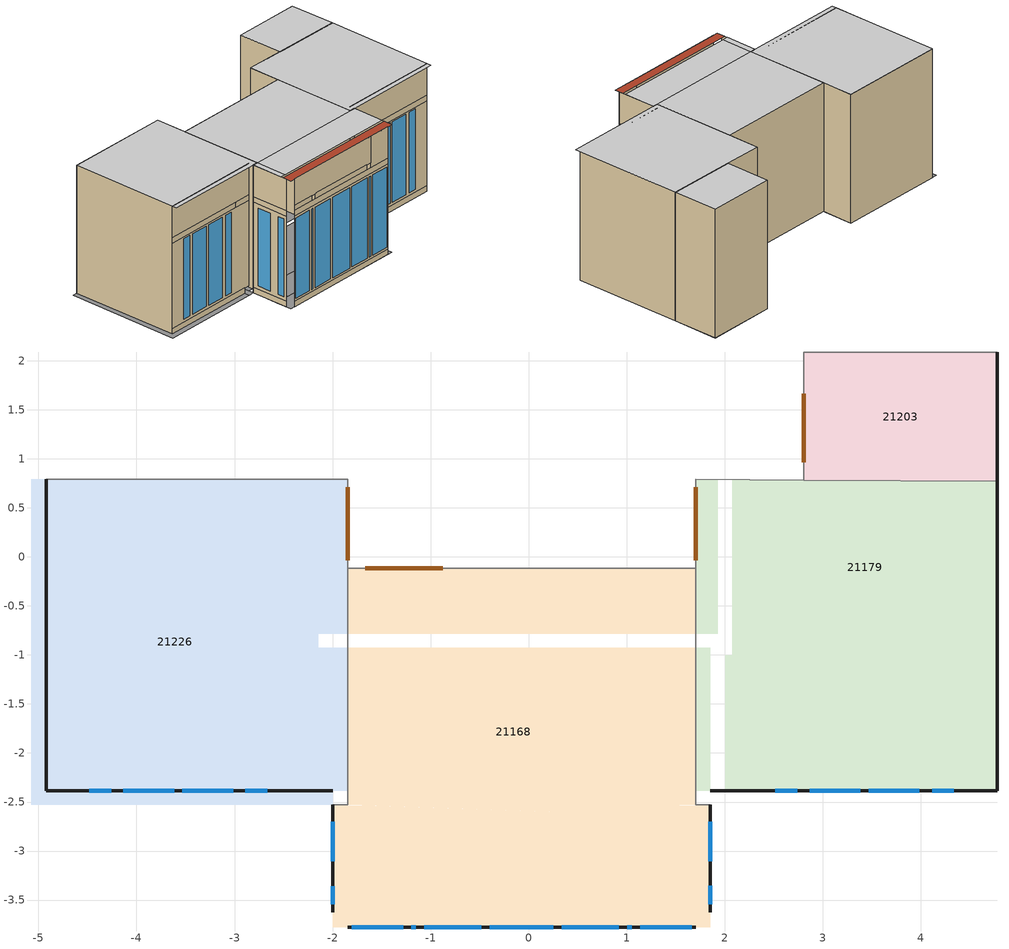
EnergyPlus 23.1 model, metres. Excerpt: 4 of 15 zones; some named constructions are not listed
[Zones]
21168
 floor outside (21): 1.85,-3.3 1.54,-3.3 1.54,-2.54 1.85,-2.54 z3.68; 1.85,-3.77 -2,-3.77 -2,-3.3 1.85,-3.3 z3.68; -1.57,-3.3 -2,-3.3 -2,-2.54 -1.57,-2.54 z3.68; 1.54,-3.3 -1.57,-3.3 -1.57,-2.54 1.54,-2.65 z3.68; 1.7,-2.53 1.54,-2.53 1.54,-0.93 1.7,-0.93 z3.68; 1.54,-2.65 -1.85,-2.53 -1.85,-0.93 1.54,-0.93 z3.68
 floor to 21101 (10): 1.7,-0.79 -1.85,-0.79 -1.85,-0.11 1.7,-0.11 z3.68
 wall outside (5): -2,-2.53 -2,-3.62 / -1.85,-3.77 1.7,-3.77 / 1.85,-3.62 1.85,-2.53 z6.3:6.45; -2,-2.53 -2,-3.62 / -1.85,-3.77 1.7,-3.77 / 1.85,-3.62 1.85,-2.53 z3.68:3.84; -2,-2.53 -2,-3.62 / -1.85,-3.77 1.7,-3.77 / 1.85,-3.62 1.85,-2.53 z3.84:6.3; -2,-2.53 -2,-3.62 / 1.05,-3.77 1.7,-3.77 / 1.85,-3.62 1.85,-2.53 z6.45:7.36; -1.05,-3.77 0.91,-3.77 / -1.85,-3.77 -1.2,-3.77 z6.45:6.6; -1.85,-3.77 1.05,-3.77 z6.6:7.36
 wall to 21179 (5): 1.85,-2.53 1.7,-2.53 1.7,-0.11 z3.68:7.36
 wall to 21189 (5): 1.7,-0.11 -1.85,-0.11 z3.68:7.36
 wall to 21226 (23): -1.85,-0.11 -1.85,-2.53 z3.68:7.36
 wall to 21226 (5): -1.85,-2.53 -2,-2.53 z3.68:7.36
 window (Single Glass Emerald - 1001): -2,-2.7 -2,-3.1 z3.94:6.19; -2,-3.36 -2,-3.54 z3.95:6.18; -0.4,-3.77 0.25,-3.77 / -1.07,-3.77 -0.48,-3.77 / 0.34,-3.77 0.92,-3.77 / -1.81,-3.77 -1.28,-3.77 / -1.2,-3.77 -1.15,-3.77 / 1.01,-3.77 1.05,-3.77 / 1.14,-3.77 1.66,-3.77 z3.9:6.22; 1.85,-3.1 1.85,-2.7 / 1.85,-3.54 1.85,-3.36 z3.94:6.17
 door inside (7): -0.87,-0.11 -1.67,-0.11 z3.69:6.08
 ceiling to 21149 (20): -2,-3.44 -1.85,-3.44 -1.85,-2.53 -2,-2.53 z7.36; -1.85,-2.53 1.7,-2.53 1.7,-0.11 -1.85,-0.11 z7.36; -1.85,-3.44 1.85,-3.44 1.85,-2.53 -1.85,-2.53 z7.36
 roof outside (11): -2,-3.77 1.85,-3.77 1.85,-3.53 -2,-3.53 z7.36
21179
 floor outside (21): 1.85,-2.38 1.7,-2.38 1.7,-0.93 1.85,-0.93 z3.68
 floor to 21101 (10): 1.93,-0.79 1.7,-0.79 1.7,0.79 1.93,0.79 z3.68
 floor to 21121 (16): 4.78,-1 2.08,-1 2.08,0.79 4.78,0.77 z3.68; 4.78,-2.38 2,-2.38 2,-1 4.78,-1 z3.68
 wall outside (5): 4.78,-2.38 4.78,0.77 z3.68:7.36; 1.85,-2.38 2.35,-2.38 4.78,-2.38 z6.3:6.45; 2,-2.38 4.78,-2.38 z3.68:3.84; 1.85,-2.38 4.78,-2.38 z3.84:6.3; 1.85,-2.38 4.78,-2.38 z6.45:7.36
 wall to 21203 (5): 4.78,0.77 2.8,0.78 z3.68:7.36
 wall to 21189 (5): 2.8,0.78 1.7,0.79 1.7,-0.11 z3.68:7.36
 window (Single Glass Emerald - 1001): 2.52,-2.38 2.74,-2.38 / 2.87,-2.38 3.38,-2.38 / 3.47,-2.38 3.98,-2.38 / 4.11,-2.38 4.34,-2.38 z3.93:6.24
 door inside (7): 1.7,0.71 1.7,-0.04 z3.69:6.08
 ceiling to 21149 (20): 1.7,-2.53 4.78,-2.53 4.78,0.77 1.7,0.79 z7.36
21226
 floor outside (21): -1.85,-2.38 -2,-2.38 -2,-0.93 -1.85,-0.93 z3.68
 floor to 21101 (10): -1.85,-0.79 -2.15,-0.79 -2.15,0.79 -1.85,0.79 z3.68
 floor to 21137 (10): -2,-2.53 -2.15,-2.53 -2.15,-0.93 -2,-0.93 z3.68; -2.15,-2.53 -5.07,-2.53 -5.07,0.79 -2.15,0.79 z3.68
 wall outside (5): -4.92,0.79 -4.92,-2.38 z3.68:7.36; -4.92,-2.38 -2.5,-2.38 -2,-2.38 z6.3:6.45; -4.92,-2.38 -2.15,-2.38 z3.68:3.84; -4.92,-2.38 -2,-2.38 z6.45:7.36; -4.92,-2.38 -2,-2.38 z3.84:6.3
 wall to 21189 (5): -1.85,-0.11 -1.85,0.79 -4.92,0.79 z3.68:7.36
 window (Single Glass Emerald - 1001): -2.89,-2.38 -2.67,-2.38 / -3.53,-2.38 -3.02,-2.38 / -4.13,-2.38 -3.62,-2.38 / -4.48,-2.38 -4.26,-2.38 z3.92:6.24
 door inside (8): -1.85,-0.04 -1.85,0.71 z3.69:6.08
 ceiling to 21149 (20): -4.92,-2.53 -1.85,-2.53 -1.85,0.79 -4.92,0.79 z7.36
21203
 floor to 21121 (16): 4.78,0.77 2.8,0.78 2.8,2.09 4.78,2.09 z3.68
 wall outside (5): 4.78,0.77 4.78,2.09 z3.68:7.36
 wall to 21189 (6): 2.8,2.09 2.8,0.78 z3.68:7.36
 wall to 21219 (5): 4.78,2.09 2.8,2.09 z3.68:7.36
 door inside (8): 2.8,1.66 2.8,0.97 z3.69:6.08
 ceiling to 21149 (20): 2.8,0.78 4.78,0.77 4.78,2.09 2.8,2.09 z7.36
[Schedule:Compact]
1097: Through: 31 Dec, For: Weekdays SummerDesignDay, Until: 07:00, 0, Until: 08:00, 0.25, Until: 09:00, 0.5, Until: 12:00, 1, Until: 14:00, 0.75, Until: 17:00, 1, Until: 18:00, 0.5, Until: 19:00, 0.25, Until: 24:00, 0, For: Weekends, Until: 24:00, 0, For: Holidays, Until: 24:00, 0, For: WinterDesignDay AllOtherDays, Until: 24:00, 0
20001: Through: 12/31, For: Weekdays Weekends SummerDesignDays, Until: 24:00, 25, For: WinterDesignDays, Until: 24:00, 0, For: AllOtherDays, Until: 24:00, 25
20004: Through: 12/31, For: Weekdays Weekends SummerDesignDays, Until: 24:00, 22, For: WinterDesignDays, Until: 24:00, 0, For: AllOtherDays, Until: 24:00, 22
[AirflowNetwork:MultiZone:Zone] Ventilation Control Mode=Temperature; Venting Availability Schedule=1097
Name | Ventilation Control Zone Temperature Setpoint Schedule
21168; 21179; 21226 | 20001
21203 | 20004
[AirflowNetwork:MultiZone:Surface] Window/Door Opening Factor, or Crack Factor=1
21168_ExtFloor_0_1_0: Leakage Component=21168_ExtFloor_0_1_0
21168_ExtFloor_0_2_0: Leakage Component=21168_ExtFloor_0_2_0
21168_ExtFloor_0_3_0: Leakage Component=21168_ExtFloor_0_3_0
21168_ExtFloor_0_4_0: Leakage Component=21168_ExtFloor_0_4_0
21168_ExtFloor_0_4_1: Leakage Component=21168_ExtFloor_0_4_1
21168_ExtFloor_0_4_2: Leakage Component=21168_ExtFloor_0_4_2
21168_Roof_1_1_0: Leakage Component=21168_Roof_1_1_0
21168_Partition_2_0_0: Leakage Component=21168_Partition_2_0_0
21168_Partition_3_0_0: Leakage Component=21168_Partition_3_0_0
21168_Partition_3_0_0_0_0_0_Door: Leakage Component=21168_Partition_3_0_0_0_0_0_Door; Ventilation Control Mode=Constant; Venting Availability Schedule=1097
21168_Partition_4_0_0: Leakage Component=21168_Partition_4_0_0
21168_Partition_5_0_0: Leakage Component=21168_Partition_5_0_0
21168_Wall_6_0_0: Leakage Component=21168_Wall_6_0_0
21168_Wall_6_1_0: Leakage Component=21168_Wall_6_1_0
21168_Wall_6_2_0: Leakage Component=21168_Wall_6_2_0
21168_Wall_6_2_0_0_0_1_Win: Leakage Component=21168_Wall_6_2_0_0_0_1_Win; Ventilation Control Mode=Temperature; Venting Availability Schedule=1097; Ventilation Control Zone Temperature Setpoint Schedule=20001; Minimum Venting Open Factor=0.05; Indoor and Outdoor Temperature Difference Lower Limit For Maximum Venting Open Factor {deltaC}=0; Indoor and Outdoor Temperature Difference Upper Limit for Minimum Venting Open Factor {deltaC}=15
21168_Wall_6_2_0_1_0_0_Win: Leakage Component=21168_Wall_6_2_0_1_0_0_Win; Ventilation Control Mode=Temperature; Venting Availability Schedule=1097; Ventilation Control Zone Temperature Setpoint Schedule=20001; Minimum Venting Open Factor=0.05; Indoor and Outdoor Temperature Difference Lower Limit For Maximum Venting Open Factor {deltaC}=0; Indoor and Outdoor Temperature Difference Upper Limit for Minimum Venting Open Factor {deltaC}=15
21168_Wall_6_2_1: Leakage Component=21168_Wall_6_2_1
21168_Wall_7_0_0: Leakage Component=21168_Wall_7_0_0
21168_Wall_7_1_0: Leakage Component=21168_Wall_7_1_0
21168_Wall_7_4_0: Leakage Component=21168_Wall_7_4_0
21168_Wall_7_4_0_0_0_6_Win: Leakage Component=21168_Wall_7_4_0_0_0_6_Win; Ventilation Control Mode=Temperature; Venting Availability Schedule=1097; Ventilation Control Zone Temperature Setpoint Schedule=20001; Minimum Venting Open Factor=0.05; Indoor and Outdoor Temperature Difference Lower Limit For Maximum Venting Open Factor {deltaC}=0; Indoor and Outdoor Temperature Difference Upper Limit for Minimum Venting Open Factor {deltaC}=15
21168_Wall_7_4_0_1_0_5_Win: Leakage Component=21168_Wall_7_4_0_1_0_5_Win; Ventilation Control Mode=Temperature; Venting Availability Schedule=1097; Ventilation Control Zone Temperature Setpoint Schedule=20001; Minimum Venting Open Factor=0.05; Indoor and Outdoor Temperature Difference Lower Limit For Maximum Venting Open Factor {deltaC}=0; Indoor and Outdoor Temperature Difference Upper Limit for Minimum Venting Open Factor {deltaC}=15
21168_Wall_7_4_0_2_0_4_Win: Leakage Component=21168_Wall_7_4_0_2_0_4_Win; Ventilation Control Mode=Temperature; Venting Availability Schedule=1097; Ventilation Control Zone Temperature Setpoint Schedule=20001; Minimum Venting Open Factor=0.05; Indoor and Outdoor Temperature Difference Lower Limit For Maximum Venting Open Factor {deltaC}=0; Indoor and Outdoor Temperature Difference Upper Limit for Minimum Venting Open Factor {deltaC}=15
21168_Wall_7_4_0_3_0_3_Win: Leakage Component=21168_Wall_7_4_0_3_0_3_Win; Ventilation Control Mode=Temperature; Venting Availability Schedule=1097; Ventilation Control Zone Temperature Setpoint Schedule=20001; Minimum Venting Open Factor=0.05; Indoor and Outdoor Temperature Difference Lower Limit For Maximum Venting Open Factor {deltaC}=0; Indoor and Outdoor Temperature Difference Upper Limit for Minimum Venting Open Factor {deltaC}=15
21168_Wall_7_4_0_4_0_2_Win: Leakage Component=21168_Wall_7_4_0_4_0_2_Win; Ventilation Control Mode=Temperature; Venting Availability Schedule=1097; Ventilation Control Zone Temperature Setpoint Schedule=20001; Minimum Venting Open Factor=0.05; Indoor and Outdoor Temperature Difference Lower Limit For Maximum Venting Open Factor {deltaC}=0; Indoor and Outdoor Temperature Difference Upper Limit for Minimum Venting Open Factor {deltaC}=15
21168_Wall_7_4_0_5_0_1_Win: Leakage Component=21168_Wall_7_4_0_5_0_1_Win; Ventilation Control Mode=Temperature; Venting Availability Schedule=1097; Ventilation Control Zone Temperature Setpoint Schedule=20001; Minimum Venting Open Factor=0.05; Indoor and Outdoor Temperature Difference Lower Limit For Maximum Venting Open Factor {deltaC}=0; Indoor and Outdoor Temperature Difference Upper Limit for Minimum Venting Open Factor {deltaC}=15
21168_Wall_7_4_0_6_0_0_Win: Leakage Component=21168_Wall_7_4_0_6_0_0_Win; Ventilation Control Mode=Temperature; Venting Availability Schedule=1097; Ventilation Control Zone Temperature Setpoint Schedule=20001; Minimum Venting Open Factor=0.05; Indoor and Outdoor Temperature Difference Lower Limit For Maximum Venting Open Factor {deltaC}=0; Indoor and Outdoor Temperature Difference Upper Limit for Minimum Venting Open Factor {deltaC}=15
21168_Wall_7_4_1: Leakage Component=21168_Wall_7_4_1
21168_Wall_7_4_3: Leakage Component=21168_Wall_7_4_3
21168_Wall_7_4_4: Leakage Component=21168_Wall_7_4_4
21168_Wall_8_0_0: Leakage Component=21168_Wall_8_0_0
21168_Wall_8_1_0: Leakage Component=21168_Wall_8_1_0
21168_Wall_8_2_0: Leakage Component=21168_Wall_8_2_0
21168_Wall_8_2_0_0_0_1_Win: Leakage Component=21168_Wall_8_2_0_0_0_1_Win; Ventilation Control Mode=Temperature; Venting Availability Schedule=1097; Ventilation Control Zone Temperature Setpoint Schedule=20001; Minimum Venting Open Factor=0.05; Indoor and Outdoor Temperature Difference Lower Limit For Maximum Venting Open Factor {deltaC}=0; Indoor and Outdoor Temperature Difference Upper Limit for Minimum Venting Open Factor {deltaC}=15
21168_Wall_8_2_0_1_0_0_Win: Leakage Component=21168_Wall_8_2_0_1_0_0_Win; Ventilation Control Mode=Temperature; Venting Availability Schedule=1097; Ventilation Control Zone Temperature Setpoint Schedule=20001; Minimum Venting Open Factor=0.05; Indoor and Outdoor Temperature Difference Lower Limit For Maximum Venting Open Factor {deltaC}=0; Indoor and Outdoor Temperature Difference Upper Limit for Minimum Venting Open Factor {deltaC}=15
21168_Wall_8_2_1: Leakage Component=21168_Wall_8_2_1
21168_Partition_9_0_0: Leakage Component=21168_Partition_9_0_0
21179_ExtFloor_0_2_0: Leakage Component=21179_ExtFloor_0_2_0
21179_Wall_2_0_0: Leakage Component=21179_Wall_2_0_0
21179_Partition_3_0_0: Leakage Component=21179_Partition_3_0_0
21179_Partition_4_0_0: Leakage Component=21179_Partition_4_0_0
21179_Partition_5_0_0: Leakage Component=21179_Partition_5_0_0
21179_Partition_5_0_0_0_0_0_Door: Leakage Component=21179_Partition_5_0_0_0_0_0_Door; Ventilation Control Mode=Constant; Venting Availability Schedule=1097
21179_Wall_8_1_0: Leakage Component=21179_Wall_8_1_0
21179_Wall_8_3_0: Leakage Component=21179_Wall_8_3_0
21179_Wall_8_4_0: Leakage Component=21179_Wall_8_4_0
21179_Wall_8_4_0_0_0_3_Win: Leakage Component=21179_Wall_8_4_0_0_0_3_Win; Ventilation Control Mode=Temperature; Venting Availability Schedule=1097; Ventilation Control Zone Temperature Setpoint Schedule=20001; Minimum Venting Open Factor=0.05; Indoor and Outdoor Temperature Difference Lower Limit For Maximum Venting Open Factor {deltaC}=0; Indoor and Outdoor Temperature Difference Upper Limit for Minimum Venting Open Factor {deltaC}=15
21179_Wall_8_4_0_1_0_2_Win: Leakage Component=21179_Wall_8_4_0_1_0_2_Win; Ventilation Control Mode=Temperature; Venting Availability Schedule=1097; Ventilation Control Zone Temperature Setpoint Schedule=20001; Minimum Venting Open Factor=0.05; Indoor and Outdoor Temperature Difference Lower Limit For Maximum Venting Open Factor {deltaC}=0; Indoor and Outdoor Temperature Difference Upper Limit for Minimum Venting Open Factor {deltaC}=15
21179_Wall_8_4_0_2_0_1_Win: Leakage Component=21179_Wall_8_4_0_2_0_1_Win; Ventilation Control Mode=Temperature; Venting Availability Schedule=1097; Ventilation Control Zone Temperature Setpoint Schedule=20001; Minimum Venting Open Factor=0.05; Indoor and Outdoor Temperature Difference Lower Limit For Maximum Venting Open Factor {deltaC}=0; Indoor and Outdoor Temperature Difference Upper Limit for Minimum Venting Open Factor {deltaC}=15
21179_Wall_8_4_0_3_0_0_Win: Leakage Component=21179_Wall_8_4_0_3_0_0_Win; Ventilation Control Mode=Temperature; Venting Availability Schedule=1097; Ventilation Control Zone Temperature Setpoint Schedule=20001; Minimum Venting Open Factor=0.05; Indoor and Outdoor Temperature Difference Lower Limit For Maximum Venting Open Factor {deltaC}=0; Indoor and Outdoor Temperature Difference Upper Limit for Minimum Venting Open Factor {deltaC}=15
21179_Wall_8_4_1: Leakage Component=21179_Wall_8_4_1
21203_Partition_4_0_0_0_0_0_Door_10068: Leakage Component=21189_Partition_4_0_0_0_0_0_Door; Ventilation Control Mode=Constant; Venting Availability Schedule=1097
21226_Partition_3_0_0_0_0_0_Door_10075: Leakage Component=21189_Partition_11_0_0_0_0_0_Door; Ventilation Control Mode=Constant; Venting Availability Schedule=1097
21203_Wall_2_0_0: Leakage Component=21203_Wall_2_0_0
21203_Partition_3_0_0: Leakage Component=21203_Partition_3_0_0
21226_ExtFloor_0_2_0: Leakage Component=21226_ExtFloor_0_2_0
21226_Wall_5_0_0: Leakage Component=21226_Wall_5_0_0
21226_Wall_6_1_0: Leakage Component=21226_Wall_6_1_0
21226_Wall_6_3_0: Leakage Component=21226_Wall_6_3_0
21226_Wall_6_4_0: Leakage Component=21226_Wall_6_4_0
21226_Wall_6_4_1: Leakage Component=21226_Wall_6_4_1
21226_Wall_6_4_1_0_1_3_Win: Leakage Component=21226_Wall_6_4_1_0_1_3_Win; Ventilation Control Mode=Temperature; Venting Availability Schedule=1097; Ventilation Control Zone Temperature Setpoint Schedule=20001; Minimum Venting Open Factor=0.05; Indoor and Outdoor Temperature Difference Lower Limit For Maximum Venting Open Factor {deltaC}=0; Indoor and Outdoor Temperature Difference Upper Limit for Minimum Venting Open Factor {deltaC}=15
21226_Wall_6_4_1_1_1_2_Win: Leakage Component=21226_Wall_6_4_1_1_1_2_Win; Ventilation Control Mode=Temperature; Venting Availability Schedule=1097; Ventilation Control Zone Temperature Setpoint Schedule=20001; Minimum Venting Open Factor=0.05; Indoor and Outdoor Temperature Difference Lower Limit For Maximum Venting Open Factor {deltaC}=0; Indoor and Outdoor Temperature Difference Upper Limit for Minimum Venting Open Factor {deltaC}=15
21226_Wall_6_4_1_2_1_1_Win: Leakage Component=21226_Wall_6_4_1_2_1_1_Win; Ventilation Control Mode=Temperature; Venting Availability Schedule=1097; Ventilation Control Zone Temperature Setpoint Schedule=20001; Minimum Venting Open Factor=0.05; Indoor and Outdoor Temperature Difference Lower Limit For Maximum Venting Open Factor {deltaC}=0; Indoor and Outdoor Temperature Difference Upper Limit for Minimum Venting Open Factor {deltaC}=15
21226_Wall_6_4_1_3_1_0_Win: Leakage Component=21226_Wall_6_4_1_3_1_0_Win; Ventilation Control Mode=Temperature; Venting Availability Schedule=1097; Ventilation Control Zone Temperature Setpoint Schedule=20001; Minimum Venting Open Factor=0.05; Indoor and Outdoor Temperature Difference Lower Limit For Maximum Venting Open Factor {deltaC}=0; Indoor and Outdoor Temperature Difference Upper Limit for Minimum Venting Open Factor {deltaC}=15
[AirflowNetwork:MultiZone:Surface:Crack] Reference Crack Conditions=Reference Crack Conditions
Name | Air Mass Flow Coefficient at Reference Conditions {kg/s} | Air Mass Flow Exponent
21168_ExtFloor_0_1_0 | 0.0001701 | 1
21168_ExtFloor_0_2_0 | 0.0012686 | 1
21168_ExtFloor_0_3_0 | 0.0002302 | 1
21168_ExtFloor_0_4_0 | 0.0015474 | 1
21168_ExtFloor_0_4_1 | 0.0001876 | 1
21168_ExtFloor_0_4_2 | 0.0039285 | 1
21168_Roof_1_1_0 | 9.48e-05 | 0.7
21168_Partition_2_0_0; 21168_Partition_4_0_0 | 0.0266108 | 0.75
21168_Partition_3_0_0 | 0.0334335 | 0.75
21168_Partition_5_0_0; 21168_Partition_9_0_0 | 0.0016538 | 0.75
21168_Wall_6_0_0; 21168_Wall_8_0_0 | 1.71e-05 | 0.7
21168_Wall_6_1_0; 21168_Wall_8_1_0 | 0.000017 | 0.7
21168_Wall_6_2_0 | 0.0001384 | 0.7
21168_Wall_6_2_1; 21168_Wall_8_2_1 | 9.94e-05 | 0.7
21168_Wall_7_0_0 | 5.52e-05 | 0.7
21168_Wall_7_1_0 | 5.49e-05 | 0.7
21168_Wall_7_4_0 | 0.0001874 | 0.7
21168_Wall_7_4_1 | 2.94e-05 | 0.7
21168_Wall_7_4_3 | 0.0002193 | 0.7
21168_Wall_7_4_4 | 5.88e-05 | 0.7
21168_Wall_8_2_0 | 0.0001381 | 0.7
21179_ExtFloor_0_2_0; 21226_ExtFloor_0_2_0 | 0.000153 | 1
21179_Wall_2_0_0 | 0.0011589 | 0.7
21179_Partition_3_0_0 | 0.021769 | 0.75
21179_Partition_4_0_0 | 0.0121336 | 0.75
21179_Partition_5_0_0 | 0.0046115 | 0.75
21179_Wall_8_1_0; 21226_Wall_6_1_0 | 3.77e-05 | 0.7
21179_Wall_8_3_0; 21226_Wall_6_3_0 | 4.29e-05 | 0.7
21179_Wall_8_4_0 | 0.0003772 | 0.7
21179_Wall_8_4_1; 21226_Wall_6_4_0 | 0.000265 | 0.7
21203_Wall_2_0_0 | 0.0004851 | 0.7
21203_Partition_3_0_0 | 0.0217685 | 0.75
21226_Wall_5_0_0 | 0.0011668 | 0.7
21226_Wall_6_4_1 | 0.0003764 | 0.7
[AirflowNetwork:MultiZone:Component:DetailedOpening] Type of Rectangular Large Vertical Opening (LVO)=NonPivoted; Extra Crack Length or Height of Pivoting Axis {m}=0; Number of Sets of Opening Factor Data=2; Opening Factor 1=0; Discharge Coefficient for Opening Factor 1=0.65; Width Factor for Opening Factor 1=0; Opening Factor 2=1; Discharge Coefficient for Opening Factor 2=0.65
Name | Air Mass Flow Coefficient When Opening is Closed {kg/s-m} | Air Mass Flow Exponent When Opening is Closed | Height Factor for Opening Factor 1 | Start Height Factor for Opening Factor 1 | Width Factor for Opening Factor 2 | Height Factor for Opening Factor 2 | Start Height Factor for Opening Factor 2
21168_Partition_3_0_0_0_0_0_Door; 21179_Partition_5_0_0_0_0_0_Door | 0.02 | 0.6 | 1 | 0 | 0.025 | 1 | 0
21168_Wall_6_2_0_0_0_1_Win; 21168_Wall_6_2_0_1_0_0_Win; 21168_Wall_7_4_0_0_0_6_Win; 21168_Wall_7_4_0_1_0_5_Win; 21168_Wall_7_4_0_2_0_4_Win; 21168_Wall_7_4_0_3_0_3_Win; 21168_Wall_7_4_0_4_0_2_Win; 21168_Wall_7_4_0_5_0_1_Win; 21168_Wall_7_4_0_6_0_0_Win; 21168_Wall_8_2_0_0_0_1_Win; 21168_Wall_8_2_0_1_0_0_Win; 21179_Wall_8_4_0_0_0_3_Win; 21179_Wall_8_4_0_1_0_2_Win; 21179_Wall_8_4_0_2_0_1_Win; 21179_Wall_8_4_0_3_0_0_Win; 21226_Wall_6_4_1_0_1_3_Win; 21226_Wall_6_4_1_1_1_2_Win; 21226_Wall_6_4_1_2_1_1_Win; 21226_Wall_6_4_1_3_1_0_Win | 0.00014 | 0.65 | 0.2 | 0.8 | 1 | 0.2 | 0.8
[AirflowNetwork:MultiZone:ExternalNode]
Name | External Node Height {m} | Wind Pressure Coefficient Curve
21168_ExtFloor_0_1_0 | 4.91 | 21168_ExtFloor_0_1_0
21168_ExtFloor_0_2_0 | 4.91 | 21168_ExtFloor_0_2_0
21168_ExtFloor_0_3_0 | 4.91 | 21168_ExtFloor_0_3_0
21168_ExtFloor_0_4_0 | 4.91 | 21168_ExtFloor_0_4_0
21168_ExtFloor_0_4_1 | 4.91 | 21168_ExtFloor_0_4_1
21168_ExtFloor_0_4_2 | 4.91 | 21168_ExtFloor_0_4_2
21168_Roof_1_1_0 | 9.81 | 21168_Roof_1_1_0
21168_Wall_6_0_0 | 8.5 | 21168_Wall_6_0_0
21168_Wall_6_1_0 | 5.02 | 21168_Wall_6_1_0
21168_Wall_6_2_0 | 6.76 | 21168_Wall_6_2_0
21168_Wall_6_2_0_0_0_1_Win | 6.75 | 21168_Wall_6_2_0_0_0_1_Win
21168_Wall_6_2_0_1_0_0_Win | 6.75 | 21168_Wall_6_2_0_1_0_0_Win
21168_Wall_6_2_1 | 9.21 | 21168_Wall_6_2_1
21168_Wall_7_0_0 | 8.5 | 21168_Wall_7_0_0
21168_Wall_7_1_0 | 5.02 | 21168_Wall_7_1_0
21168_Wall_7_4_0 | 6.76 | 21168_Wall_7_4_0
21168_Wall_7_4_0_0_0_6_Win | 6.74 | 21168_Wall_7_4_0_0_0_6_Win
21168_Wall_7_4_0_1_0_5_Win | 6.74 | 21168_Wall_7_4_0_1_0_5_Win
21168_Wall_7_4_0_2_0_4_Win | 6.74 | 21168_Wall_7_4_0_2_0_4_Win
21168_Wall_7_4_0_3_0_3_Win | 6.74 | 21168_Wall_7_4_0_3_0_3_Win
21168_Wall_7_4_0_4_0_2_Win | 6.74 | 21168_Wall_7_4_0_4_0_2_Win
21168_Wall_7_4_0_5_0_1_Win | 6.74 | 21168_Wall_7_4_0_5_0_1_Win
21168_Wall_7_4_0_6_0_0_Win | 6.74 | 21168_Wall_7_4_0_6_0_0_Win
21168_Wall_7_4_1 | 8.7 | 21168_Wall_7_4_1
21168_Wall_7_4_3 | 9.31 | 21168_Wall_7_4_3
21168_Wall_7_4_4 | 9.21 | 21168_Wall_7_4_4
21168_Wall_8_0_0 | 8.5 | 21168_Wall_8_0_0
21168_Wall_8_1_0 | 5.02 | 21168_Wall_8_1_0
21168_Wall_8_2_0 | 6.76 | 21168_Wall_8_2_0
21168_Wall_8_2_0_0_0_1_Win | 6.74 | 21168_Wall_8_2_0_0_0_1_Win
21168_Wall_8_2_0_1_0_0_Win | 6.74 | 21168_Wall_8_2_0_1_0_0_Win
21168_Wall_8_2_1 | 9.21 | 21168_Wall_8_2_1
21179_ExtFloor_0_2_0 | 4.91 | 21179_ExtFloor_0_2_0
21179_Wall_2_0_0 | 7.36 | 21179_Wall_2_0_0
21179_Wall_8_1_0 | 8.5 | 21179_Wall_8_1_0
21179_Wall_8_3_0 | 5.02 | 21179_Wall_8_3_0
21179_Wall_8_4_0 | 6.76 | 21179_Wall_8_4_0
21179_Wall_8_4_0_0_0_3_Win | 6.78 | 21179_Wall_8_4_0_0_0_3_Win
21179_Wall_8_4_0_1_0_2_Win | 6.78 | 21179_Wall_8_4_0_1_0_2_Win
21179_Wall_8_4_0_2_0_1_Win | 6.78 | 21179_Wall_8_4_0_2_0_1_Win
21179_Wall_8_4_0_3_0_0_Win | 6.78 | 21179_Wall_8_4_0_3_0_0_Win
21179_Wall_8_4_1 | 9.21 | 21179_Wall_8_4_1
21203_Wall_2_0_0 | 7.36 | 21203_Wall_2_0_0
21226_ExtFloor_0_2_0 | 4.91 | 21226_ExtFloor_0_2_0
21226_Wall_5_0_0 | 7.36 | 21226_Wall_5_0_0
21226_Wall_6_1_0 | 8.5 | 21226_Wall_6_1_0
21226_Wall_6_3_0 | 5.02 | 21226_Wall_6_3_0
21226_Wall_6_4_0 | 9.21 | 21226_Wall_6_4_0
21226_Wall_6_4_1 | 6.76 | 21226_Wall_6_4_1
21226_Wall_6_4_1_0_1_3_Win | 6.77 | 21226_Wall_6_4_1_0_1_3_Win
21226_Wall_6_4_1_1_1_2_Win | 6.77 | 21226_Wall_6_4_1_1_1_2_Win
21226_Wall_6_4_1_2_1_1_Win | 6.77 | 21226_Wall_6_4_1_2_1_1_Win
21226_Wall_6_4_1_3_1_0_Win | 6.77 | 21226_Wall_6_4_1_3_1_0_Win
[AirflowNetwork:MultiZone:WindPressureCoefficientValues] AirflowNetwork:MultiZone:WindPressureCoefficientArray=Cp Data
Name | Wind Pressure Coefficient Value 1 | Wind Pressure Coefficient Value 2 | Wind Pressure Coefficient Value 3 | Wind Pressure Coefficient Value 4 | Wind Pressure Coefficient Value 5 | Wind Pressure Coefficient Value 6 | Wind Pressure Coefficient Value 7 | Wind Pressure Coefficient Value 8
21168_ExtFloor_0_1_0; 21168_ExtFloor_0_2_0; 21168_ExtFloor_0_3_0; 21168_ExtFloor_0_4_0; 21168_ExtFloor_0_4_1; 21168_ExtFloor_0_4_2; 21168_Roof_1_1_0; 21179_ExtFloor_0_2_0; 21226_ExtFloor_0_2_0 | -.6 | -.5 | -.4 | -.5 | -.6 | -.5 | -.4 | -.5
21168_Wall_6_0_0; 21168_Wall_6_1_0; 21168_Wall_6_2_0; 21168_Wall_6_2_0_0_0_1_Win; 21168_Wall_6_2_0_1_0_0_Win; 21168_Wall_6_2_1; 21226_Wall_5_0_0 | -.3 | -.35 | -.2 | -.35 | -.3 | 0.1 | 0.4 | 0.1
21168_Wall_7_0_0; 21168_Wall_7_1_0; 21168_Wall_7_4_0; 21168_Wall_7_4_0_0_0_6_Win; 21168_Wall_7_4_0_1_0_5_Win; 21168_Wall_7_4_0_2_0_4_Win; 21168_Wall_7_4_0_3_0_3_Win; 21168_Wall_7_4_0_4_0_2_Win; 21168_Wall_7_4_0_5_0_1_Win; 21168_Wall_7_4_0_6_0_0_Win; 21168_Wall_7_4_1; 21168_Wall_7_4_3; 21168_Wall_7_4_4; 21179_Wall_8_1_0; 21179_Wall_8_3_0; 21179_Wall_8_4_0; 21179_Wall_8_4_0_0_0_3_Win; 21179_Wall_8_4_0_1_0_2_Win; 21179_Wall_8_4_0_2_0_1_Win; 21179_Wall_8_4_0_3_0_0_Win; 21179_Wall_8_4_1; 21226_Wall_6_1_0; 21226_Wall_6_3_0; 21226_Wall_6_4_0; 21226_Wall_6_4_1; 21226_Wall_6_4_1_0_1_3_Win; 21226_Wall_6_4_1_1_1_2_Win; 21226_Wall_6_4_1_2_1_1_Win; 21226_Wall_6_4_1_3_1_0_Win | -.2 | -.35 | -.3 | 0.1 | 0.4 | 0.1 | -.3 | -.35
21168_Wall_8_0_0; 21168_Wall_8_1_0; 21168_Wall_8_2_0; 21168_Wall_8_2_0_0_0_1_Win; 21168_Wall_8_2_0_1_0_0_Win; 21168_Wall_8_2_1; 21179_Wall_2_0_0; 21203_Wall_2_0_0 | -.3 | 0.1 | 0.4 | 0.1 | -.3 | -.35 | -.2 | -.35
